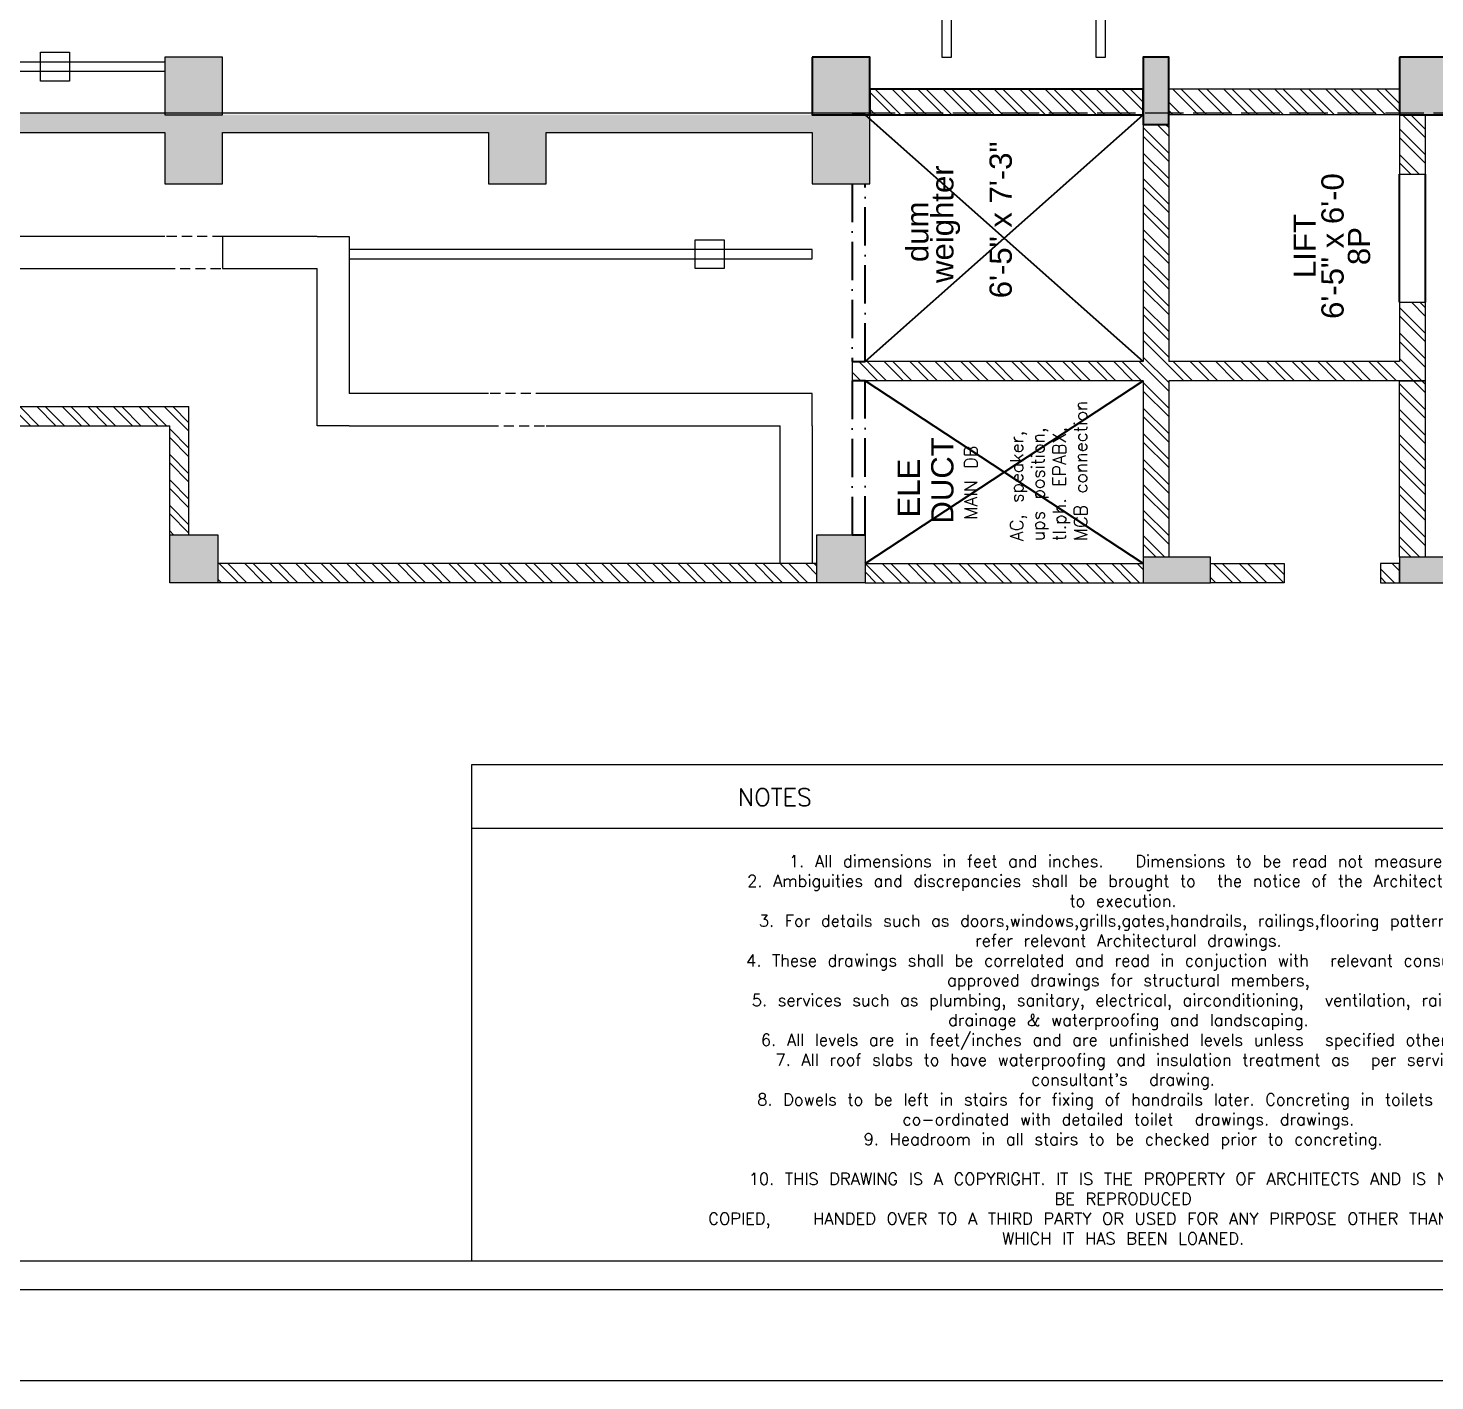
# Model space of a CAD drawing. Header units: inches. Extents: x 111501 to 134888, y 46021 to 52102.
# Drawn here: x 118566.7 to 119005.6, y 46020.8 to 46442.8 of the extents above; entities that cross this region are included whole.
import ezdxf
from ezdxf.enums import TextEntityAlignment as Align

# ---------------------------------------------------------------- set-up
doc = ezdxf.new("R2010")
doc.units = ezdxf.units.IN
doc.header["$MEASUREMENT"] = 0
for name, pattern in [('ACAD_ISO02W100', [15, 12, -3]), ('ACAD_ISO10W100', [18, 12, -3, 0, -3]), ('HIDDEN2', [4.7625, 3.175, -1.5875])]:
    doc.linetypes.add(name, pattern=pattern)
for name, color, linetype in [('10', 1, 'Continuous'), ('D', 251, 'Continuous'), ('false ceiling', 5, 'Continuous'), ('H', 9, 'Continuous'), ('RO', 7, 'Continuous'), ('staircase', 6, 'Continuous')]:
    doc.layers.add(name, color=color, linetype=linetype)
for name, color, linetype, lineweight in [('column', 252, 'Continuous', 9), ('exterior', 7, 'Continuous', 5), ('SHEET', 7, 'Continuous', 30), ('text1', 7, 'Continuous', 0), ('wall', 7, 'Continuous', 9)]:
    doc.layers.add(name, color=color, linetype=linetype, lineweight=lineweight)
doc.styles.add('A', font='arial.ttf')
doc.styles.get("Standard").update_dxf_attribs({"font": 'txt.shx', "height": 6})
pattern_1 = [(135, (165811.399, -52608.515), (-3.97747564, -3.97747564), []), (135, (165811.399, -52605.8636), (-3.97747564, -3.97747564), [])]

msp = doc.modelspace()

# ---------------------------------------------------------------- hatches: boundary and pattern name
at = {"layer": 'column'}
for points in [[(118609.37, 46415.79), (118627.37, 46415.79), (118627.37, 46433.79), (118609.37, 46433.79)], [(118610.87, 46269.78), (118625.87, 46269.78), (118625.87, 46284.78), (118610.87, 46284.78)]]:
    msp.add_hatch(color=256, dxfattribs=at).paths.add_polyline_path(points)
h = msp.add_hatch(color=256, dxfattribs=at)
h.paths.add_polyline_path([(118811.3, 46433.79), (118811.3, 46415.79), (118829.3, 46415.79), (118829.3, 46433.79)])
h.paths.add_polyline_path([(118922.58, 46412.79), (118922.58, 46433.79), (118914.58, 46433.79), (118914.58, 46412.79)])
h.paths.add_polyline_path([(118994.58, 46433.79), (118994.58, 46415.79), (119012.58, 46415.79), (119012.58, 46433.79)])
h = msp.add_hatch(color=256, dxfattribs=at)
h.paths.add_polyline_path([(118816.74, 46269.78), (118827.74, 46269.78), (118827.74, 46280.78), (118816.74, 46280.78)])
h.paths.add_polyline_path([(118816.74, 46280.78), (118812.74, 46280.78), (118812.74, 46269.78), (118816.74, 46269.78)])
h.paths.add_polyline_path([(118827.74, 46280.78), (118827.74, 46284.78), (118816.74, 46284.78), (118816.74, 46280.78)])
h.paths.add_polyline_path([(118812.74, 46284.78), (118812.74, 46280.78), (118816.74, 46280.78), (118816.74, 46284.78)])
h = msp.add_hatch(color=256, dxfattribs=at)
h.paths.add_polyline_path([(118914.58, 46269.79), (118935.58, 46269.79), (118935.58, 46277.79), (118914.58, 46277.79)])
h.paths.add_polyline_path([(118994.58, 46269.79), (119015.58, 46269.79), (119015.58, 46277.79), (118994.58, 46277.79)])
at = {"layer": 'wall', "lineweight": 5}
h = msp.add_hatch(dxfattribs=at)
h.set_pattern_fill('ANSI32', color=256, scale=15, angle=90, style=0)
h.set_pattern_definition(pattern_1)
h.paths.add_polyline_path([(118829.3, 46415.79), (118914.58, 46415.79), (118914.58, 46423.79), (118829.3, 46423.79)])
h = msp.add_hatch(dxfattribs=at)
h.set_pattern_fill('ANSI32', color=256, scale=15, angle=90, style=0)
h.set_pattern_definition(pattern_1)
h.paths.add_polyline_path([(118994.58, 46415.79), (118994.58, 46423.79), (118922.58, 46423.79), (118922.58, 46415.79)])
h = msp.add_hatch(dxfattribs=at)
h.set_pattern_fill('CONC', color=256, scale=10, style=0)
h.set_pattern_definition([(0, (-2255.474, -1100.255), (0, 10), [0, -10]), (0, (-2255.374, -1103.755), (0, 10), [0, -10]), (0, (-2255.074, -1098.355), (0, 10), [0, -10]), (338.1986, (-2260.274, -1101.4553), (30.00000273, -9.999999105), [1.07703, -52.77462]), (216.8699, (-2259.274, -1101.8553), (29.999999178, 20.000001233), [0.5, -49.5]), (130.6013, (-2259.6739, -1102.1553), (50.000004212, -59.999990182), [0.92195, -91.27349]), (206.5651, (-2262.974, -1103.3553), (-9.99999158, -10.0000131), [0.22361, -22.13707]), (326.3099, (-2263.174, -1103.4553), (19.99999558, -10.000013345), [0.36056, -35.69496]), (108.4349, (-2262.874, -1103.6553), (-9.99998403, 20.000004346), [0.31623, -31.30655]), (225, (-2256.574, -1104.355), (-2e-15, -10.0000031), [0.42426, -13.71787]), (0, (-2256.874, -1104.655), (10, 10), [0.6, -9.4]), (135, (-2256.274, -1104.655), (-10.0000031, 1e-15), [0.42426, -13.71787]), (251.5651, (-2257.774, -1097.9553), (9.99998403, 20.000004346), [0.31623, -31.30655]), (0, (-2257.874, -1098.255), (10, 10), [0.5, -9.5]), (143.1301, (-2257.374, -1098.2553), (-29.999999178, 20.000001233), [0.5, -49.5]), (213.6901, (-2263.074, -1097.8553), (19.99999558, 10.000013345), [0.36056, -35.69496]), (341.5651, (-2263.374, -1098.0553), (-20.000004346, 9.99998403), [0.63246, -30.99032]), (126.8699, (-2262.774, -1098.2553), (20.000001233, -29.999999178), [0.5, -49.5]), (0, (-2260.174, -1098.255), (0, 10), [0, -10]), (0, (-2262.874, -1100.855), (0, 10), [0, -10]), (0, (-2260.074, -1104.555), (0, 10), [0, -10]), (0, (-2257.374, -1101.455), (0, 10), [0, -10]), (0, (-2260.274, -1099.755), (0, 10), [0, -10]), (0, (-2262.474, -1099.455), (0, 10), [0, -10]), (0, (-2261.574, -1100.055), (0, 10), [0, -10]), (0, (-2261.974, -1102.455), (0, 10), [0, -10]), (0, (-2264.374, -1102.055), (0, 10), [0, -10]), (0, (-2264.274, -1099.755), (0, 10), [0, -10]), (0, (-2264.574, -1097.555), (0, 10), [0, -10]), (0, (-2261.474, -1097.155), (0, 10), [0, -10]), (0, (-2259.274, -1096.755), (0, 10), [0, -10]), (0, (-2255.774, -1097.155), (0, 10), [0, -10]), (0, (-2258.174, -1100.255), (0, 10), [0, -10]), (0, (-2259.174, -1098.455), (0, 10), [0, -10]), (0, (-2258.374, -1103.255), (0, 10), [0, -10]), (0, (-2261.374, -1103.755), (0, 10), [0, -10]), (0, (-2258.374, -1105.955), (0, 10), [0, -10]), (0, (-2261.674, -1105.355), (0, 10), [0, -10]), (0, (-2264.874, -1105.655), (0, 10), [0, -10]), (0, (-2263.674, -1106.155), (0, 10), [0, -10]), (0, (-2263.574, -1104.755), (0, 10), [0, -10]), (0, (-2256.874, -1106.355), (0, 10), [0, -10]), (0, (-2255.674, -1102.255), (0, 10), [0, -10]), (0, (-2256.174, -1099.255), (0, 10), [0, -10]), (0, (-2260.774, -1106.455), (0, 10), [0, -10])])
h.paths.add_polyline_path([(117941.09, 46410.26), (117981.8, 46410.26), (117981.8, 46394.26), (117999.8, 46394.26), (117999.8, 46410.26), (118076.51, 46410.26), (118076.51, 46394.26), (118094.51, 46394.26), (118094.51, 46410.26), (118179.23, 46410.26), (118179.23, 46394.26), (118197.23, 46394.26), (118197.23, 46410.26), (118280.44, 46410.26), (118280.44, 46394.26), (118298.44, 46394.26), (118298.44, 46410.26), (118382.4, 46410.26), (118382.4, 46416.26), (117941.09, 46416.26)])
h.paths.add_polyline_path([(118400.4, 46416.26), (118432.87, 46416.26), (118442.87, 46416.26), (118484.37, 46416.26), (118502.37, 46416.26), (118530.87, 46416.26), (118540.87, 46416.26), (118609.37, 46416.26), (118609.37, 46415.79), (118627.37, 46415.79), (118710.33, 46415.79), (118728.33, 46415.79), (118811.3, 46415.79), (118827.8, 46415.79), (118829.3, 46414.46), (118829.3, 46410.26), (118829.3, 46394.26), (118827.8, 46394.26), (118823.8, 46394.26), (118811.3, 46394.26), (118811.3, 46410.26), (118728.33, 46410.26), (118728.33, 46394.26), (118710.33, 46394.26), (118710.33, 46410.26), (118627.37, 46410.26), (118627.37, 46394.26), (118609.37, 46394.26), (118609.37, 46410.26), (118540.87, 46410.26), (118530.87, 46410.26), (118502.37, 46410.26), (118502.37, 46394.26), (118484.37, 46394.26), (118484.37, 46410.26), (118442.87, 46410.26), (118432.87, 46410.26), (118400.4, 46410.26)])
h.paths.add_polyline_path([(117818.09, 46410.26), (117878.09, 46410.26), (117878.09, 46394.26), (117896.09, 46394.26), (117896.09, 46410.26), (117938.09, 46410.26), (117938.09, 46416.26), (117818.09, 46416.26)])
h.paths.add_polyline_path([(118382.4, 46394.26), (118400.4, 46394.26), (118400.4, 46416.26), (118382.4, 46416.26)])
h = msp.add_hatch(dxfattribs=at)
h.set_pattern_fill('ANSI32', color=256, scale=15, angle=90, style=0)
h.set_pattern_definition(pattern_1)
h.paths.add_polyline_path([(119002.58, 46397.29), (119002.58, 46415.79), (118994.58, 46415.79), (118994.58, 46397.29)])
h = msp.add_hatch(dxfattribs=at)
h.set_pattern_fill('ANSI32', color=256, scale=15, angle=90, style=0)
h.set_pattern_definition(pattern_1)
h.paths.add_polyline_path([(118922.58, 46332.79), (119002.58, 46332.79), (119002.58, 46357.29), (118994.58, 46357.29), (118994.58, 46338.79), (118922.58, 46338.79), (118922.58, 46412.79), (118914.58, 46412.79), (118914.58, 46338.79), (118823.8, 46338.79), (118823.8, 46332.79), (118914.58, 46332.79), (118914.58, 46277.79), (118922.58, 46277.79)])
h = msp.add_hatch(dxfattribs=at)
h.set_pattern_fill('ANSI32', color=256, scale=15, angle=90, style=0)
h.set_pattern_definition(pattern_1)
h.paths.add_polyline_path([(119002.58, 46277.79), (119002.58, 46332.79), (118994.58, 46332.79), (118994.58, 46277.79)])
h = msp.add_hatch(dxfattribs=at)
h.set_pattern_fill('ANSI32', color=256, scale=15, angle=90, style=0)
h.set_pattern_definition(pattern_1)
h.paths.add_polyline_path([(118616.87, 46284.78), (118610.87, 46284.78), (118610.87, 46318.78), (118500.87, 46318.78), (118500.87, 46324.78), (118509.35, 46324.78), (118527.41, 46324.78), (118536.36, 46324.78), (118554.41, 46324.78), (118562.88, 46324.78), (118580.93, 46324.78), (118591.83, 46324.78), (118609.88, 46324.78), (118616.87, 46324.78)])
h.paths.add_polyline_path([(118485.87, 46318.78), (118485.87, 46324.78), (118296.94, 46324.78), (118296.94, 46318.78)])
h = msp.add_hatch(dxfattribs=at)
h.set_pattern_fill('ANSI32', color=256, scale=15, angle=90, style=0)
h.set_pattern_definition(pattern_1)
h.paths.add_polyline_path([(118812.8, 46269.78), (118625.87, 46269.78), (118625.87, 46275.78), (118812.8, 46275.78)])
h = msp.add_hatch(dxfattribs=at)
h.set_pattern_fill('ANSI32', color=256, scale=15, angle=90, style=0)
h.set_pattern_definition(pattern_1)
h.paths.add_polyline_path([(118827.8, 46269.78), (118827.8, 46275.78), (118914.58, 46275.78), (118914.58, 46269.79)])
h = msp.add_hatch(dxfattribs=at)
h.set_pattern_fill('ANSI32', color=256, scale=15, angle=90, style=0)
h.set_pattern_definition(pattern_1)
h.paths.add_polyline_path([(118958.58, 46269.79), (118958.58, 46275.79), (118935.58, 46275.79), (118935.58, 46269.79)])
h = msp.add_hatch(dxfattribs=at)
h.set_pattern_fill('ANSI32', color=256, scale=15, angle=90, style=0)
h.set_pattern_definition(pattern_1)
h.paths.add_polyline_path([(118988.58, 46269.79), (118994.58, 46269.79), (118994.58, 46275.79), (118988.58, 46275.79)])

# ---------------------------------------------------------------- linework, layer by layer
at = {"layer": '10', "linetype": 'Continuous'}
msp.add_line((118829.3, 46415.79), (118914.58, 46415.79), dxfattribs=at)
at = {"layer": 'column'}
for points in [[(118609.37, 46433.79), (118609.37, 46415.79), (118627.37, 46415.79), (118627.37, 46433.79)], [(118610.87, 46269.78), (118610.87, 46284.78), (118625.87, 46284.78), (118625.87, 46269.78)], [(118812.8, 46269.78), (118812.8, 46284.78), (118827.8, 46284.78), (118827.8, 46269.78)], [(118935.58, 46277.79), (118914.58, 46277.79), (118914.58, 46269.79), (118935.58, 46269.79)], [(119015.58, 46277.79), (118994.58, 46277.79), (118994.58, 46269.79), (119015.58, 46269.79)]]:
    msp.add_lwpolyline(points, close=True, dxfattribs=at)
at = {"layer": 'exterior', "color": 1, "linetype": 'ACAD_ISO02W100'}
msp.add_line((119347.18, 46416.26), (117760.73, 46416.26), dxfattribs=at)
at = {"layer": 'false ceiling', "linetype": 'HIDDEN2', "lineweight": 5}
for p, q in [((118627.37, 46377.78), (118609.37, 46377.78)), ((118609.37, 46367.78), (118627.37, 46367.78)), ((118728.33, 46328.78), (118710.33, 46328.78)), ((118710.33, 46318.78), (118728.33, 46318.78))]:
    msp.add_line(p, q, dxfattribs=at)
at = {"layer": 'false ceiling', "lineweight": 5}
for points in [[(118851.8, 46581.29), (118851.8, 46433.79), (118854.8, 46433.79), (118854.8, 46581.29)], [(118899.8, 46581.29), (118899.8, 46433.79), (118902.8, 46433.79), (118902.8, 46581.29)], [(118530.87, 46377.78), (118502.37, 46377.78), (118502.37, 46367.78), (118609.37, 46367.78)], [(118609.37, 46377.78), (118540.87, 46377.78)], [(118656.87, 46377.78), (118627.37, 46377.78), (118627.37, 46367.78), (118656.87, 46367.78)], [(118656.87, 46377.78), (118666.87, 46377.78), (118666.87, 46328.78)], [(118666.87, 46318.78), (118656.87, 46318.78), (118656.87, 46367.78)], [(118710.33, 46328.78), (118666.87, 46328.78)], [(118811.3, 46318.78), (118811.3, 46328.78), (118728.33, 46328.78)], [(118666.87, 46318.78), (118710.33, 46318.78)], [(118728.33, 46318.78), (118801.3, 46318.78)], [(118811.3, 46318.78), (118811.3, 46275.78), (118801.3, 46275.78), (118801.3, 46318.78)]]:
    msp.add_lwpolyline(points, dxfattribs=at)
for points in [[(118570.62, 46426.28), (118570.62, 46435.28), (118579.62, 46435.28), (118579.62, 46426.28)], [(118540.87, 46429.28), (118540.87, 46432.28), (118609.37, 46432.28), (118609.37, 46429.28)], [(118774.83, 46367.79), (118774.83, 46376.79), (118783.83, 46376.79), (118783.83, 46367.79)], [(118811.3, 46370.79), (118811.3, 46373.79), (118666.87, 46373.79), (118666.87, 46370.79)]]:
    msp.add_lwpolyline(points, close=True, dxfattribs=at)
at = {"layer": 'H'}
for p, q in [((118827.8, 46338.79), (118914.58, 46415.79)), ((118827.8, 46415.79), (118914.58, 46338.79)), ((118914.58, 46275.78), (118827.8, 46332.79)), ((118827.8, 46275.78), (118914.58, 46332.79))]:
    msp.add_line(p, q, dxfattribs=at)
at = {"layer": 'RO', "color": 7, "linetype": 'Continuous'}
for points in [[(118811.3, 46433.79), (118811.3, 46415.79), (118829.3, 46415.79), (118829.3, 46433.79)], [(118922.58, 46412.79), (118922.58, 46433.79), (118914.58, 46433.79), (118914.58, 46412.79)], [(118994.58, 46433.79), (118994.58, 46415.79), (119012.58, 46415.79), (119012.58, 46433.79)], [(118829.3, 46423.79), (118829.3, 46415.79), (118914.58, 46415.79), (118914.58, 46423.79)]]:
    msp.add_lwpolyline(points, close=True, dxfattribs=at)
at = {"layer": 'RO', "color": 7, "linetype": 'ACAD_ISO10W100'}
for points in [[(118827.8, 46415.79), (118823.8, 46415.79)], [(118823.8, 46394.26), (118823.8, 46338.79), (118827.8, 46338.79), (118827.8, 46394.26)]]:
    msp.add_lwpolyline(points, dxfattribs=at)
msp.add_lwpolyline([(118827.8, 46284.78), (118827.8, 46332.79), (118823.8, 46332.79), (118823.8, 46284.78)], close=True, dxfattribs=at)
at = {"layer": 'SHEET', "color": 0, "lineweight": 5, "ltscale": 25}
for p, q in [((119371.45, 46212.96), (118705.01, 46212.96)), ((118705.01, 46212.96), (118705.01, 46058.25)), ((119161.53, 46193.11), (118705.01, 46193.11))]:
    msp.add_line(p, q, dxfattribs=at)
for points in [[(117743.69, 46049.32), (119380.37, 46049.32), (119380.37, 46810.28), (117743.69, 46810.28)], [(117752.61, 46058.25), (119371.45, 46058.25), (119371.45, 46801.35), (117752.61, 46801.35)]]:
    msp.add_lwpolyline(points, close=True, dxfattribs=at)
at = {"layer": 'staircase'}
for p, q in [((118994.58, 46357.29), (118994.58, 46397.29)), ((119002.58, 46397.29), (119002.58, 46357.29))]:
    msp.add_line(p, q, dxfattribs=at)
at = {"layer": 'wall'}
for p, q in [((118994.58, 46423.79), (118922.58, 46423.79)), ((119002.56, 46415.79), (118922.58, 46415.79)), ((118994.58, 46415.79), (118994.58, 46397.29)), ((119002.58, 46415.79), (119002.58, 46397.29)), ((118914.58, 46412.79), (118914.58, 46338.79)), ((118922.58, 46412.79), (118922.58, 46338.79)), ((118994.58, 46397.29), (119002.58, 46397.29)), ((118994.58, 46357.29), (118994.58, 46338.79)), ((118994.58, 46357.29), (119002.58, 46357.29)), ((119002.58, 46357.29), (119002.58, 46332.79)), ((118823.8, 46338.79), (118823.8, 46332.79)), ((118914.58, 46338.79), (118823.8, 46338.79)), ((118994.58, 46338.79), (118922.58, 46338.79)), ((118914.58, 46332.79), (118823.8, 46332.79)), ((118914.58, 46332.79), (118914.58, 46277.79)), ((118922.58, 46332.79), (118922.58, 46277.79)), ((119002.58, 46332.79), (118922.58, 46332.79)), ((118500.87, 46324.78), (118616.87, 46324.78)), ((118616.87, 46284.78), (118616.87, 46324.78)), ((118500.87, 46318.78), (118610.87, 46318.78)), ((118610.87, 46284.78), (118610.87, 46318.78)), ((118812.8, 46275.78), (118625.87, 46275.78)), ((118827.8, 46275.78), (118914.58, 46275.78)), ((118812.8, 46269.78), (118625.87, 46269.78)), ((118827.8, 46269.78), (118914.58, 46269.79))]:
    msp.add_line(p, q, dxfattribs=at)
at = {"layer": 'wall', "lineweight": 5}
msp.add_lwpolyline([(111708.02, 50109.69), (121840.05, 50109.69), (121840.05, 46020.82), (111708.02, 46020.82)], close=True, dxfattribs=at)
for points in [[(118829.3, 46410.26), (118829.3, 46416.26), (117812.09, 46416.26), (117812.09, 46410.26), (117878.09, 46410.26)], [(118502.37, 46410.26), (118609.37, 46410.26)], [(118609.37, 46410.26), (118609.37, 46394.26), (118627.37, 46394.26), (118627.37, 46410.26)], [(118627.37, 46410.26), (118710.33, 46410.26)], [(118710.33, 46410.26), (118710.33, 46394.26), (118728.33, 46394.26), (118728.33, 46410.26)], [(118728.33, 46410.26), (118811.3, 46410.26)], [(118811.3, 46410.26), (118811.3, 46394.26), (118829.3, 46394.26), (118829.3, 46410.26)]]:
    msp.add_lwpolyline(points, dxfattribs=at)
at = {"layer": 'wall'}
for points in [[(119002.58, 46332.79), (119002.58, 46277.79), (118994.58, 46277.79), (118994.58, 46332.79)], [(118935.58, 46269.79), (118935.58, 46275.79), (118958.58, 46275.79), (118958.58, 46269.79)], [(118994.58, 46269.79), (118994.58, 46275.79), (118988.58, 46275.79), (118988.58, 46269.79)]]:
    msp.add_lwpolyline(points, close=True, dxfattribs=at)

# ---------------------------------------------------------------- texts
at = {"layer": 'D', "style": 'A'}
for s, height, p in [('6\'-5" x 7\'-3"', 6.9498, (118873.59, 46382.99)), ('weighter', 6.95, (118855.39, 46381.66)), ('6\'-5" x 6\'-0', 6.9498, (118977.12, 46374.82)), ('dum', 6.95, (118847.58, 46379.27)), ('LIFT', 6.95, (118968.43, 46374.82)), ('8P', 6.95, (118985.38, 46374.82)), ('DUCT', 6.95, (118855.39, 46301.71)), ('ELE', 6.95, (118844.91, 46299.32))]:
    msp.add_text(s, height=height, rotation=90, dxfattribs=at).set_placement(p, align=Align.CENTER)
at = {"layer": 'SHEET', "color": 0, "lineweight": 5, "attachment_point": 5}
for s, insert, char_height, width in [('{\\H0.7553x;NOTES}', (118799.66, 46202.91), 7.1994, 64.1039), ("\\pi-0.10706,l0.12084,t14.87;1.^IAll dimensions in feet and inches.   Dimensions to be read not measured. \\P2.^IAmbiguities and discrepancies shall be brought to  the notice of the Architects prior \\P\\pt0.12084;to execution.\\P\\pt14.87;3.^IFor details such as doors,windows,grills,gates,handrails, railings,flooring pattern etc.\\P\\pt0.12084; refer relevant Architectural drawings. \\P\\pt14.87;4.^IThese drawings shall be correlated and read in conjuction with  relevant consultant's\\P\\pt0.12084; approved drawings for structural members, \\P\\pt14.87;5.^Iservices such as plumbing, sanitary, electrical, airconditioning,  ventilation, rainwater\\P\\pt0.12084; drainage & waterproofing and landscaping.\\P\\pt14.87;6.^IAll levels are in feet/inches and are unfinished levels unless  specified otherwise. \\P7.^IAll roof slabs to have waterproofing and insulation treatment as  per services \\P\\pt0.12084;consultant's  drawing. \\P\\pt14.87;8.^IDowels to be left in stairs for fixing of handrails later. Concreting in toilets to be\\P\\pt0.12084; co-ordinated with detailed toilet  drawings. drawings. \\P\\pt14.87;9.^IHeadroom in all stairs to be checked prior to concreting.\\P\\pi0,l0,t0;\\P\\pi-0.10706,l0.12084,t14.87;10.^ITHIS DRAWING IS A COPYRIGHT. IT IS THE PROPERTY OF ARCHITECTS AND IS NOT TO \\P\\pt0.12084;BE REPRODUCED\\PCOPIED,    HANDED OVER TO A THIRD PARTY OR USED FOR ANY PIRPOSE OTHER THAN THAT FOR \\PWHICH IT HAS BEEN LOANED.", (118908.3, 46124.09), 3.71751, 401.2073)]:
    msp.add_mtext(s, dxfattribs=dict(at, insert=insert, char_height=char_height, width=width))
at = {"layer": 'text1', "color": 0, "char_height": 4, "attachment_point": 1, "rotation": 90}
for s, insert, width in [('AC, speaker, ups position, tl.ph. EPABX, MCB connection', (118873.09, 46282.79), 49.0925), ('MAIN DB', (118858.82, 46289.5), 22.5097)]:
    msp.add_mtext(s, dxfattribs=dict(at, insert=insert, width=width))

doc.saveas('drawing.dxf')
